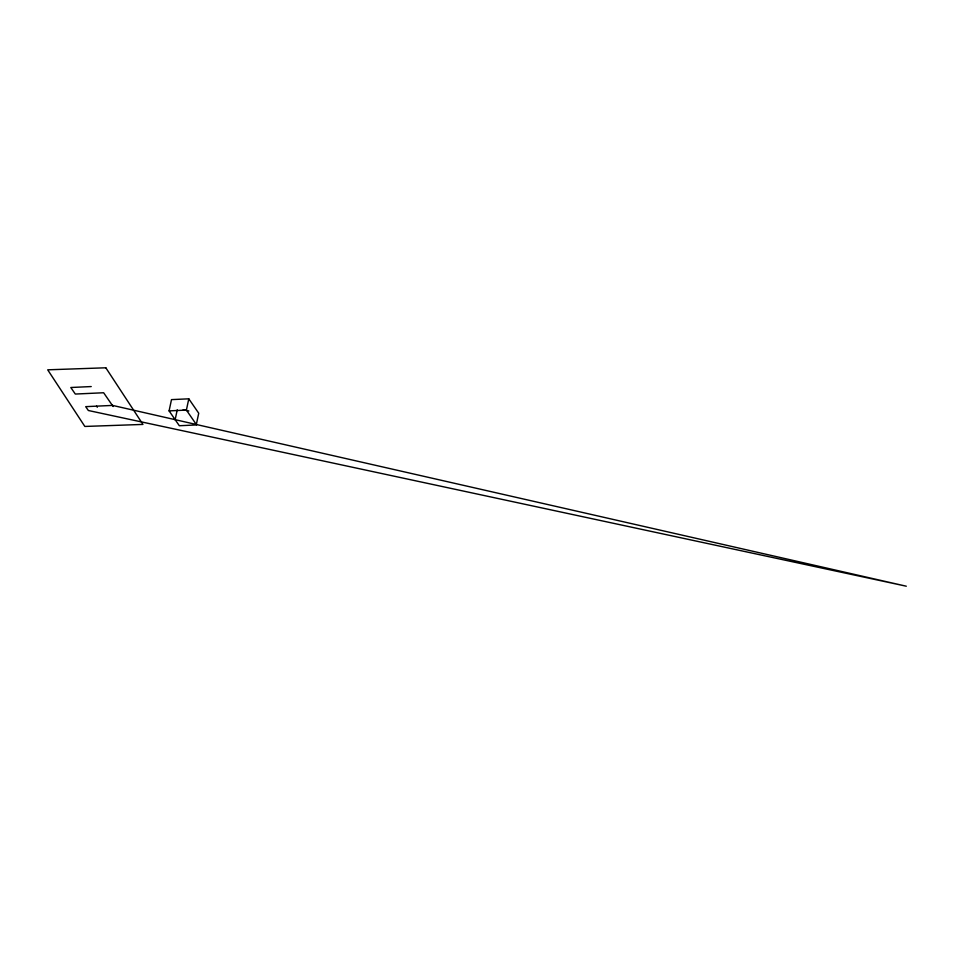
<?xml version="1.0" encoding="UTF-8"?>
<svg xmlns="http://www.w3.org/2000/svg" width="954" height="954" viewBox="0 0 954 954"><rect width="100%" height="100%" fill="white"/><g stroke="black" fill="none" stroke-linecap="round" stroke-linejoin="round"><path stroke-width="1.43" d="M188.797 398.82L186.4 410.089L196.631 424.935L179.328 425.734L169.096 410.888L171.493 399.619L188.797 398.82L198.73 413.225L196.333 424.494M175.154 419.677L177.241 409.815M91.226 386.561L70.799 387.503L75.306 394.05L103.64 392.75L113.132 406.523M169.096 410.888L186.4 410.089M183.192 409.695L188.844 410.971M96.569 406.154L97.32 407.239M112.572 405.414L85.693 406.654L88.352 410.506L906.3 586.209L112.572 405.414M105.822 367.791L47.7 369.818L84.846 426.45L142.957 424.423L105.822 367.791"/></g></svg>
